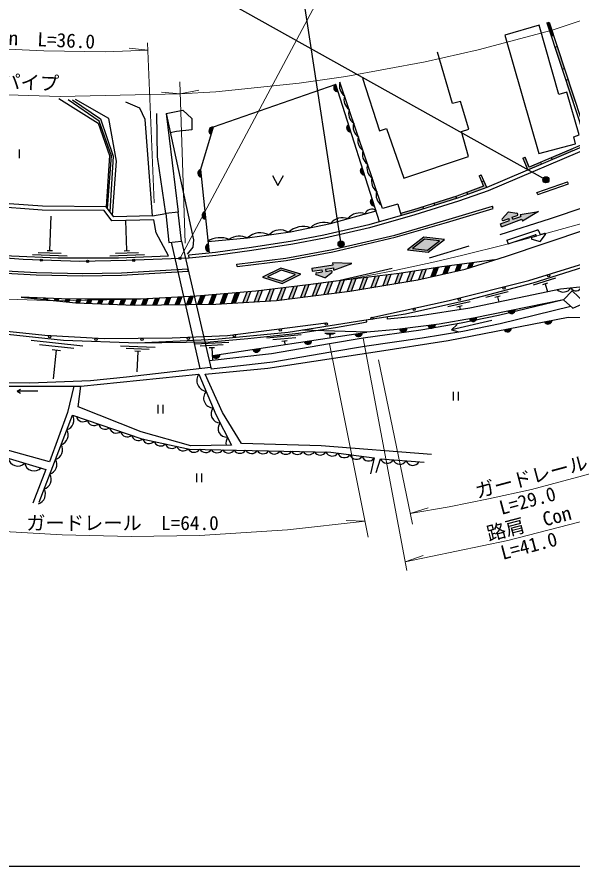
# Model space of a CAD drawing. Units: millimetres at full size, sheet at 1:1000; details may follow other scales. Extents: x 40000 to 680000, y 20000 to 380000.
# Drawn here: x 82758 to 154804, y 205000 to 315178 of the extents above; entities that cross this region are included whole.
import ezdxf
from ezdxf.enums import TextEntityAlignment as Align

# ---------------------------------------------------------------- set-up
doc = ezdxf.new("R2010")
doc.units = ezdxf.units.MM
doc.header["$LTSCALE"] = 1000
doc.linetypes.add('CHAIN', pattern=[18.5, 12, -1.5, 3.5, -1.5])
for name, color, linetype, lineweight in [('M-BGD', 7, 'Continuous', 25), ('M-BMK', 2, 'CHAIN', 13), ('M-STR-HTXT', 7, 'Continuous', 13), ('M-STR-STRC', 7, 'Continuous', 25), ('M-TTL-BAND', 7, 'Continuous', 25)]:
    doc.layers.add(name, color=color, linetype=linetype, lineweight=lineweight)
doc.styles.add('ＭＳ ゴシック', font='')
doc.styles.get('ＭＳ ゴシック').set_extended_font_data('MS Gothic')

msp = doc.modelspace()

# ---------------------------------------------------------------- hatches: boundary and pattern name
at = {"layer": 'M-BGD'}
for points in [[(151831, 314512), (151546, 314418), (151884, 313391), (152174, 313468)], [(152174, 313468), (151884, 313391), (152115, 312689), (152400, 312783)], [(152869, 311358), (152584, 311264), (153521, 308414), (153806, 308508)], [(124434, 305480), (124132, 306424, 0.82183)], [(154275, 307083), (153990, 306989), (154928, 304140), (155213, 304233)], [(107938, 299945), (108221, 300894, 0.82183)], [(126099, 300277), (125797, 301221, 0.82183)], [(154988, 297827), (154870, 298103), (152110, 296927), (152228, 296651)], [(150848, 296063), (150730, 296339), (149245, 295706), (148702, 296981), (148426, 296863), (149086, 295313)], [(106680, 294403), (106579, 295389, 0.82183)], [(127884, 294699), (127582, 295643, 0.82183)], [(143730, 293031), (143346, 293932), (143070, 293815), (143329, 293205), (141133, 292407), (141235, 292125)], [(129171, 290675), (128869, 291619, 0.82183)], [(139824, 291618), (139721, 291900), (136859, 291000), (136949, 290714)], [(107240, 288932), (107139, 289918, 0.82183)], [(135428, 290550), (134215, 290169), (132553, 289696), (132635, 289407), (134301, 289881), (135518, 290264)], [(107669, 284733), (107568, 285719, 0.82183)], [(147461, 277201), (146490, 277002, 0.82183)], [(142451, 276170), (141478, 275986, 0.82183)], [(152212, 275833), (151240, 275642, 0.82183)], [(133415, 274787), (132432, 274664, 0.82183)], [(137068, 275245), (136085, 275122, 0.82183)], [(146953, 274798), (145981, 274606, 0.82183)], [(127604, 274188), (126625, 274039, 0.82183)], [(114343, 272171), (113363, 272022, 0.82183)], [(121019, 273186), (120040, 273037, 0.82183)], [(109130, 271378), (108150, 271229, 0.82183)]]:
    msp.add_hatch(color=256, dxfattribs=at).paths.add_polyline_path(points)
at = {"layer": 'M-STR-STRC'}
for points in [[(151748, 294261, 0.41421), (151195, 294384, 0.41421), (151073, 293832, 1)], [(146608, 289019), (146703, 288761), (145517, 288322), (145655, 287950), (148292, 288925), (148387, 288668), (150471, 289944), (148058, 289556), (148154, 289298), (147141, 288924), (147046, 289182), (147674, 289414, 0.77336), (147645, 289703), (146541, 289874), (145748, 289003, 0.78564), (145911, 288761)], [(133434, 284961), (135572, 286598), (138249, 286310), (136111, 284672), (133434, 284961), (134082, 285142), (135644, 286339), (137600, 286128), (136039, 284932), (134082, 285142)], [(125170, 285915, 0.41421), (124618, 286038, 0.41421), (124495, 285486, 1)], [(122379, 282100), (121644, 281987, 0.78564), (121619, 281696), (122735, 281320), (123617, 282006, 0.77336), (123502, 282272), (122840, 282171), (122798, 282442), (123865, 282606), (123907, 282335), (126204, 283167), (123763, 283271), (123805, 282999), (121026, 282572), (121086, 282179), (122337, 282371)], [(141985, 283295), (141478, 283229), (141222, 282560), (141769, 282730)], [(117180, 280608), (119593, 281802), (117022, 282602), (114609, 281408), (117180, 280608), (117159, 280876), (115280, 281461), (117044, 282333), (118922, 281749), (117159, 280876)], [(134345, 282212), (133834, 282133), (133327, 280807), (133842, 280893)], [(135881, 282448), (135369, 282369), (134873, 281071), (135401, 281193)], [(137416, 282685), (136905, 282606), (136458, 281437), (136986, 281559)], [(138942, 282897), (138435, 282830), (138043, 281803), (138571, 281925)], [(140464, 283096), (139957, 283030), (139628, 282169), (140156, 282291)], [(125222, 281026), (124716, 280964), (124097, 279343), (124603, 279407)], [(126738, 281213), (126233, 281151), (125616, 279536), (125968, 279580), (126125, 279606)], [(128255, 281400), (127749, 281337), (127154, 279778), (127668, 279864)], [(129771, 281586), (129266, 281524), (128697, 280035), (129211, 280121)], [(131288, 281773), (130782, 281711), (130240, 280293), (130755, 280378)], [(132810, 281975), (132351, 281904), (132299, 281898), (131784, 280550), (132298, 280636)], [(116107, 279864), (115602, 279802), (115024, 278288), (115516, 278317)], [(117623, 280049), (117118, 279987), (116503, 278378), (117009, 278443)], [(119139, 280234), (118633, 280172), (118022, 278571), (118528, 278636)], [(120654, 280419), (120149, 280357), (119541, 278764), (120047, 278828)], [(122179, 280626), (121670, 280556), (121060, 278957), (121566, 279021)], [(123705, 280838), (123196, 280768), (122578, 279150), (123085, 279214)], [(85335, 278752), (84861, 278772), (84824, 278675), (85287, 278625)], [(102686, 278776), (102194, 278750), (101845, 277835), (102329, 277841)], [(104160, 278854), (103669, 278828), (103296, 277853), (103780, 277859)], [(105635, 278931), (105144, 278905), (104748, 277871), (105232, 277877)], [(107122, 279040), (106625, 278999), (106200, 277888), (106684, 277894)], [(108613, 279161), (108116, 279120), (107652, 277906), (108136, 277912)], [(110104, 279282), (109607, 279241), (109113, 277948), (109606, 277976)], [(111596, 279402), (111098, 279362), (110591, 278033), (111083, 278061)], [(113087, 279523), (112590, 279483), (112068, 278118), (112561, 278146)], [(114591, 279679), (114086, 279617), (113546, 278203), (114039, 278231)], [(86757, 278693), (86283, 278713), (86212, 278526), (86675, 278477)], [(88180, 278634), (87706, 278653), (87600, 278378), (88063, 278328)], [(89614, 278604), (89135, 278611), (88989, 278229), (89452, 278180)], [(91051, 278584), (90572, 278591), (90377, 278081), (90393, 278079), (90852, 278061)], [(92493, 278576), (92012, 278576), (91801, 278025), (92276, 278007)], [(93938, 278575), (93456, 278575), (93225, 277971), (93700, 277952)], [(95383, 278574), (94901, 278574), (94650, 277916), (95124, 277898)], [(96827, 278573), (96346, 278573), (96074, 277861), (96549, 277843)], [(98272, 278572), (97791, 278572), (97498, 277807), (97973, 277789)], [(99736, 278621), (99244, 278595), (98941, 277800), (99425, 277806)], [(101211, 278698), (100719, 278673), (100393, 277818), (100877, 277824)]]:
    msp.add_hatch(color=256, dxfattribs=at).paths.add_polyline_path(points)
h = msp.add_hatch(color=256, dxfattribs=at)
edge = h.paths.add_edge_path()
edge.add_line((150153, 286841), (150185, 286746))

# ---------------------------------------------------------------- linework, layer by layer
at = {"layer": 'M-BGD'}
for p, q in [((151546, 314418), (151831, 314512)), ((151831, 314512), (157034, 298698)), ((152115, 312689), (152400, 312783)), ((152584, 311264), (152869, 311358)), ((153521, 308414), (153806, 308508)), ((153990, 306989), (154275, 307083)), ((102104, 302665), (103698, 289843)), ((83033, 297977), (83033, 296859)), ((94784, 297216), (94334, 290556)), ((148426, 296863), (148702, 296981)), ((148426, 296863), (149086, 295313)), ((152110, 296927), (152228, 296651)), ((150730, 296339), (150848, 296063)), ((142747, 294572), (143023, 294690)), ((143730, 293031), (143023, 294690)), ((143070, 293815), (143346, 293932)), ((150253, 292423), (154237, 293807)), ((150352, 292140), (154335, 293523)), ((154335, 293523), (154237, 293807)), ((141133, 292407), (141235, 292125)), ((150352, 292140), (150253, 292423)), ((132208, 290908), (132635, 289407)), ((136859, 291000), (136949, 290714)), ((139721, 291900), (139825, 291613)), ((135428, 290550), (135518, 290264)), ((144569, 290326), (144483, 290614)), ((87027, 284872), (87176, 289331)), ((97022, 284866), (96875, 288765)), ((100333, 289357), (102066, 289670)), ((102751, 285946), (106484, 269567)), ((104097, 286089), (107945, 269494)), ((84758, 284347), (89255, 284197)), ((85517, 284622), (88516, 284522)), ((86677, 284884), (87376, 284860)), ((94796, 284182), (99293, 284351)), ((95534, 284510), (98532, 284623)), ((96672, 284853), (97372, 284879)), ((105122, 283880), (105082, 284277)), ((104971, 282195), (104953, 282494)), ((111339, 282808), (111303, 283105)), ((152640, 281279), (149777, 280383)), ((151632, 280649), (150964, 280440)), ((151298, 280545), (151619, 279518)), ((146503, 279521), (143603, 278755)), ((145468, 278937), (144791, 278759)), ((145130, 278848), (145303, 278191)), ((141602, 278226), (138674, 277573)), ((140545, 277683), (139861, 277531)), ((140203, 277607), (140292, 277207)), ((139156, 274599), (140122, 274302)), ((108150, 271229), (128174, 274275)), ((119663, 273921), (115183, 273499)), ((118945, 273552), (115958, 273270)), ((124064, 274092), (122714, 274093)), ((123839, 274002), (122939, 274003)), ((123494, 273912), (123284, 273912)), ((123389, 273912), (123389, 273547)), ((91316, 272467), (84604, 273182)), ((90150, 272139), (85675, 272615)), ((100696, 272299), (96199, 272465)), ((98444, 272883), (107831, 273023)), ((110275, 272954), (105780, 272737)), ((109540, 272618), (106544, 272474)), ((108406, 272263), (107707, 272229)), ((108057, 272246), (108129, 270748)), ((117828, 273145), (117131, 273080)), ((117479, 273113), (117523, 272654)), ((88387, 271874), (87343, 271985)), ((87865, 271930), (87471, 268232)), ((99935, 272027), (96937, 272137)), ((98775, 271770), (98075, 271795)), ((98425, 271782), (98328, 269148)), ((82770, 266619), (83208, 266366)), ((139367, 266526), (139367, 265408)), ((140034, 266526), (140034, 265408)), ((101037, 264839), (101037, 263721)), ((101703, 264839), (101703, 263721)), ((106062, 255923), (106062, 254805)), ((106729, 255923), (106729, 254805))]:
    msp.add_line(p, q, dxfattribs=at)
for points in [[(146093, 312837), (150516, 297445), (155268, 298730), (155038, 299624), (155727, 299877), (154143, 305434), (153107, 305138), (150551, 314102)], [(102464, 285916), (104097, 286089), (103698, 289843), (102066, 289670)], [(153692, 278484), (154897, 277387), (156471, 278086), (154807, 279620)]]:
    msp.add_lwpolyline(points, close=True, dxfattribs=at)
for points in [[(151546, 314418), (156663, 298866), (149245, 295706), (148702, 296981)], [(191878, 313239), (171159, 304226), (143906, 292617)], [(127623, 307238), (129822, 300392), (130738, 300689), (132961, 294252), (141366, 297068), (140450, 300318), (141389, 300639), (140336, 304210), (139305, 303958), (137335, 310630)], [(129832, 288609), (124132, 306424), (108221, 300894), (106579, 295389), (107689, 284544)], [(132208, 290908), (130196, 290340), (124683, 306701)], [(175298, 306517), (170981, 304639), (143730, 293031)], [(88198, 304611), (93306, 301395), (94784, 297216)], [(94513, 290316), (95032, 297156), (93432, 301666), (89394, 304429)], [(89948, 304445), (93584, 301969), (95230, 297114), (94830, 289890)], [(95160, 289448), (95665, 296453), (94666, 302016), (90376, 304477)], [(100333, 289357), (99381, 301864), (98708, 303340), (96903, 304144)], [(102104, 302665), (104295, 303086), (105455, 301994), (105438, 300533), (103455, 300315), (102651, 300140)], [(102066, 289670), (101012, 297021), (100911, 302667)], [(102104, 302665), (105657, 286271), (105606, 285297), (104833, 284390)], [(115907, 294615), (116623, 293320), (117338, 294615)], [(142747, 294572), (143329, 293205), (139843, 291939), (134215, 290169), (132553, 289696)], [(65383, 286401), (75505, 284806), (82030, 284202), (88049, 283924), (95918, 283924), (102425, 284169), (100807, 287163), (100513, 288862), (95080, 288718), (94082, 290057), (86036, 290107), (79196, 290615), (66331, 292333)], [(100333, 289357), (95326, 289225), (94334, 290556), (86056, 290607), (79248, 291112), (66410, 292827)], [(143730, 293031), (139939, 291654), (134301, 289881), (128409, 288205), (122582, 286863), (118514, 286082), (113179, 285252), (108515, 284629), (105082, 284277)], [(143906, 292617), (140065, 291275), (134416, 289498), (128509, 287817), (122665, 286472), (118582, 285688), (113236, 284856), (108562, 284231), (105122, 283880)], [(107534, 286056), (112694, 286514), (118253, 287279), (123473, 288389), (129377, 290031)], [(111303, 283105), (117672, 283889), (123692, 284999), (131790, 286881), (138417, 288801), (144483, 290614)], [(111339, 282808), (117718, 283592), (123753, 284705), (131865, 286590), (138502, 288513), (144569, 290326)], [(63743, 276131), (74604, 274750), (88806, 273237), (98444, 272883), (108463, 273367), (117976, 274264), (127771, 275816), (133203, 276661), (141525, 278516), (149756, 280691), (158682, 283484), (166425, 286128), (167370, 286026), (167955, 285788)], [(105120, 283901), (96950, 283575), (90925, 283464), (83564, 283695), (76738, 284224), (65327, 286046)], [(65048, 284299), (68611, 283648), (74285, 282888), (79700, 282340), (85283, 282007), (91290, 281898), (96335, 281975), (104953, 282494)], [(65000, 284003), (68564, 283352), (74250, 282590), (79676, 282041), (85271, 281707), (91289, 281598), (96347, 281676), (104971, 282195)], [(128806, 276201), (138843, 278367), (149204, 280970), (157452, 283542)], [(176776, 281592), (175102, 279825), (169613, 280627), (156634, 280221), (153301, 279871), (141547, 277402), (134817, 276352), (130873, 275955), (130873, 276299)], [(153692, 278484), (145254, 276434), (140429, 275428), (135175, 274551), (127692, 273492), (123314, 272763), (115799, 271473), (107699, 270556)], [(153692, 278484), (142017, 276080), (137556, 275306), (132116, 274624), (128174, 274275), (119766, 274548)], [(154658, 277605), (145492, 275378), (140628, 274364), (135340, 273482), (127856, 272422), (123494, 271696), (115952, 270401), (107945, 269494)], [(63801, 276494), (76526, 274924), (86387, 273899), (94076, 273443), (102905, 273538), (110066, 273860), (122877, 275469)], [(136579, 258404), (122226, 259543), (111886, 259849), (109430, 263845), (107187, 268840), (115334, 269605), (129263, 271733), (138732, 273180), (154306, 276245), (160373, 276167)], [(107831, 273023), (112728, 273452), (119316, 274153), (124122, 274899), (127513, 275481), (128191, 275613), (128134, 275872)], [(144411, 275802), (139156, 274599), (139897, 275287)], [(64319, 262152), (68438, 262436), (69411, 268322), (77905, 267742), (84441, 267687), (92291, 268023), (96981, 268494), (107891, 269726)], [(64437, 261509), (68854, 261722), (69892, 267905), (70366, 267844), (79174, 267270), (90137, 267270), (91056, 267270), (106379, 268838), (108582, 263613), (110602, 259633), (105310, 259529), (98883, 261328), (90680, 264591), (91056, 267270)], [(90137, 267270), (89336, 263874), (86980, 257453), (69923, 262158), (70366, 267844)], [(85465, 266619), (82770, 266619), (83208, 266872)], [(85640, 252232), (89976, 263524), (98964, 260444), (105152, 259105), (123503, 258716), (129128, 257958), (128662, 255915)], [(68854, 261722), (86525, 256471), (84834, 252074)], [(129400, 256070), (129938, 257860), (135608, 257406)]]:
    msp.add_lwpolyline(points, dxfattribs=at)
for centre in [(85918, 283621), (91915, 283482), (97914, 283613), (103909, 283853), (151768, 281613), (145989, 280007), (140170, 278545), (134315, 277236), (122895, 275320), (128838, 276054), (116942, 274572), (87016, 273712), (93006, 273356), (99003, 273346), (105001, 273482), (110989, 273824)]:
    msp.add_circle(centre, 150, dxfattribs=at)
for centre, radius, start, end in [((124377, 305982), 505, 118.91252, 276.57072), ((126167, 306216), 1561, 161.90225, 235.34233), ((126763, 304448), 1561, 161.90225, 235.34233), ((127359, 302679), 1561, 161.90225, 235.34233), ((108173, 300392), 505, 84.56451, 242.2227), ((126041, 300779), 505, 118.91252, 276.57072), ((127955, 300910), 1561, 161.90225, 235.34233), ((128551, 299141), 1561, 161.90225, 235.34233), ((129147, 297372), 1561, 161.90225, 235.34233), ((106727, 294906), 505, 107.0119, 264.67009), ((127826, 295200), 505, 118.91252, 276.57072), ((129743, 295603), 1561, 161.90225, 235.34233), ((130339, 293834), 1561, 161.90225, 235.34233), ((130935, 292065), 1561, 161.90225, 235.34233), ((129113, 291177), 505, 118.91252, 276.57072), ((107287, 289435), 505, 107.0119, 264.67009), ((128797, 289350), 894, 49.53919, 161.54725), ((125022, 287123), 2001, 70.34335, 140.74309), ((127268, 287717), 2034, 70.44356, 140.64288), ((119929, 285078), 2910, 71.28984, 131.93741), ((122631, 285930), 2598, 71.10168, 132.89144), ((109136, 283632), 2906, 66.67812, 123.45218), ((111681, 284249), 2481, 65.91469, 124.21561), ((114347, 284792), 2387, 61.84008, 133.84474), ((116936, 285563), 1980, 58.0425, 137.64233), ((107716, 285236), 505, 107.0119, 264.67009), ((153663, 280664), 1181, 228.26705, 326.55386), ((155301, 280374), 746, 208.99181, 342.97928), ((146956, 277197), 505, 202.75506, 0.41325), ((141946, 276174), 505, 201.82356, 359.48175), ((151707, 275833), 505, 202.3058, 359.96399), ((132911, 274823), 505, 198.31154, 355.96973), ((136565, 275280), 505, 198.31154, 355.96973), ((146448, 274798), 505, 202.3058, 359.96399), ((127100, 274210), 505, 199.8205, 357.47869), ((113838, 272193), 505, 199.8205, 357.47869), ((120515, 273208), 505, 199.8205, 357.47869), ((108625, 271400), 505, 199.8205, 357.47869), ((107538, 268005), 1428, 144.31464, 261.42452), ((108266, 265721), 1283, 137.16113, 268.57804), ((109123, 263682), 1168, 139.57939, 270.82903), ((88797, 262873), 1346, 289.08739, 28.90941), ((91329, 263540), 884, 191.99371, 310.17251), ((92764, 263049), 884, 191.99371, 310.17251), ((94199, 262557), 884, 191.99371, 310.17251), ((109971, 261777), 1124, 138.99647, 275.63761), ((88059, 260950), 1346, 289.08739, 28.90941), ((95634, 262065), 884, 191.99371, 310.17251), ((97069, 261573), 884, 191.99371, 310.17251), ((98500, 261096), 884, 192.76228, 310.17251), ((99906, 260710), 884, 199.08777, 316.498), ((101382, 260390), 884, 199.08777, 316.498), ((111619, 259864), 1730, 152.66653, 188.12911), ((87321, 259028), 1346, 289.08739, 28.90941), ((102859, 260071), 884, 199.08777, 316.498), ((104335, 259751), 884, 199.08777, 316.498), ((105751, 259569), 884, 208.78261, 326.19284), ((107240, 259537), 884, 211.37866, 326.19284), ((108729, 259505), 884, 211.37866, 326.19284), ((110219, 259474), 884, 211.37866, 326.19284), ((111708, 259442), 884, 211.37866, 326.19284), ((113197, 259411), 884, 211.37866, 326.19284), ((82857, 258155), 1248, 190.58702, 316.31288), ((114686, 259379), 884, 211.37866, 326.19284), ((116175, 259348), 884, 211.37866, 326.19284), ((117664, 259316), 884, 211.37866, 326.19284), ((119153, 259285), 884, 211.37866, 326.19284), ((120642, 259253), 884, 211.37866, 326.19284), ((122132, 259221), 884, 211.37866, 326.19284), ((123675, 259086), 884, 203.76166, 326.19284), ((125248, 258874), 884, 198.45225, 326.19284), ((126821, 258662), 884, 198.45225, 326.19284), ((128394, 258450), 884, 198.45225, 326.19284), ((130801, 258181), 921, 200.40084, 330.45127), ((84986, 257523), 1248, 190.58702, 316.31288), ((86583, 257105), 1346, 289.08739, 28.90941), ((132466, 258048), 921, 200.40084, 330.45127), ((134130, 257914), 921, 200.40084, 330.45127), ((85844, 255182), 1346, 289.08739, 28.90941), ((85106, 253259), 1346, 289.08739, 28.90941)]:
    msp.add_arc(centre, radius, start, end, dxfattribs=at)
at = {"layer": 'M-BMK'}
msp.add_lwpolyline([(256005, 324541), (242740, 318989), (233106, 315528), (214210, 308851), (192930, 301228), (172810, 294132), (163710, 290901), (162031, 290353), (155779, 288307), (146213, 285637), (140647, 284260), (136977, 283387), (131784, 282261), (125507, 281088), (120881, 280447), (113777, 279579), (106059, 278954), (98794, 278571), (87850, 278338), (78037, 278654), (74403, 278900), (69870, 279373), (65810, 279957), (64389, 280173)], dxfattribs=at)
at = {"layer": 'M-STR-HTXT'}
for p, q in [((99721, 311822), (100575, 291046)), ((99760, 310871), (97317, 311112)), ((103899, 306743), (104590, 285845)), ((103950, 305209), (101503, 305411)), ((103950, 305209), (106358, 305689)), ((127692, 273492), (133373, 243359)), ((123314, 272763), (128363, 247668)), ((129693, 270694), (134079, 249356)), ((133789, 250765), (136132, 251499)), ((127943, 249755), (125489, 249823)), ((133164, 244470), (135474, 245299))]:
    msp.add_line(p, q, dxfattribs=at)
for points in [[(244715, 346404), (230913, 341419), (208692, 333416), (185195, 324941), (164734, 317671), (152205, 313476), (142622, 310916), (135750, 309365), (125454, 307474), (119389, 306593), (108564, 305474), (103950, 305209)], [(103967, 283971), (123521, 320630), (152050, 321404)], [(69450, 311864), (76844, 311215), (86229, 310802), (94258, 310645), (99760, 310871)], [(68523, 306057), (78754, 305164), (88362, 304848), (103950, 305209)], [(164667, 258025), (156153, 255627), (149534, 253857), (143954, 252645), (138874, 251606), (133789, 250765)], [(176866, 257066), (171565, 254430), (163790, 251865), (155670, 249639), (146469, 247238), (133164, 244470)], [(59581, 251111), (69288, 249688), (78844, 248561), (88605, 247961), (97585, 247760), (106437, 247892), (117876, 248624), (127943, 249755)]]:
    msp.add_lwpolyline(points, dxfattribs=at)
at = {"layer": 'M-STR-STRC'}
for p, q in [((124833, 285701), (118348, 328067)), ((151410, 294047), (103307, 320896)), ((146541, 289874), (145748, 289003)), ((146541, 289874), (147645, 289703)), ((148058, 289556), (150471, 289944)), ((150471, 289944), (148387, 288668)), ((145517, 288322), (146703, 288761)), ((145655, 287950), (148292, 288925)), ((145911, 288761), (146608, 289019)), ((146703, 288761), (146608, 289019)), ((147046, 289182), (147674, 289414)), ((147141, 288924), (147046, 289182)), ((147141, 288924), (148154, 289298)), ((148058, 289556), (148154, 289298)), ((148292, 288925), (148387, 288668)), ((145655, 287950), (145517, 288322)), ((146349, 286230), (150252, 287504)), ((146504, 285754), (150027, 286905)), ((150185, 286746), (149595, 286553)), ((150153, 286841), (150185, 286746)), ((150505, 287376), (150660, 286901)), ((151249, 287093), (150660, 286901)), ((150671, 286063), (151359, 286936)), ((141397, 285418), (136273, 283885)), ((146349, 286230), (146504, 285754)), ((149600, 286362), (150671, 286063)), ((126204, 283167), (123763, 283271)), ((123805, 282999), (123763, 283271)), ((123907, 282335), (126204, 283167)), ((141478, 283229), (141222, 282560)), ((141985, 283295), (141769, 282730)), ((121026, 282572), (123805, 282999)), ((121026, 282572), (121086, 282179)), ((121086, 282179), (122337, 282371)), ((121644, 281987), (122379, 282100)), ((122337, 282371), (122379, 282100)), ((122798, 282442), (123865, 282606)), ((122798, 282442), (122840, 282171)), ((122840, 282171), (123502, 282272)), ((123907, 282335), (123865, 282606)), ((131444, 282533), (124700, 280962)), ((133834, 282133), (133327, 280807)), ((134345, 282212), (133842, 280893)), ((135369, 282369), (134873, 281071)), ((135881, 282448), (135401, 281193)), ((136905, 282606), (136458, 281437)), ((137416, 282685), (136986, 281559)), ((138435, 282830), (138043, 281803)), ((138942, 282897), (138571, 281925)), ((139957, 283030), (139628, 282169)), ((140464, 283096), (140156, 282291)), ((122735, 281320), (121619, 281696)), ((122735, 281320), (123617, 282006)), ((124716, 280964), (124097, 279343)), ((125222, 281026), (124603, 279407)), ((126233, 281151), (125616, 279536)), ((126738, 281213), (126125, 279606)), ((127749, 281337), (127154, 279778)), ((128255, 281400), (127668, 279864)), ((129266, 281524), (128697, 280035)), ((129771, 281586), (129211, 280121)), ((130782, 281711), (130240, 280293)), ((131288, 281773), (130755, 280378)), ((132299, 281898), (131784, 280550)), ((132810, 281975), (132298, 280636)), ((116107, 279864), (115516, 278317)), ((117118, 279987), (116503, 278378)), ((117623, 280049), (117009, 278443)), ((118633, 280172), (118022, 278571)), ((119139, 280234), (118528, 278636)), ((120149, 280357), (119541, 278764)), ((120654, 280419), (120047, 278828)), ((121670, 280556), (121060, 278957)), ((122179, 280626), (121566, 279021)), ((123196, 280768), (122578, 279150)), ((123705, 280838), (123085, 279214)), ((84861, 278772), (84824, 278675)), ((85335, 278752), (85287, 278625)), ((102686, 278776), (102329, 277841)), ((103669, 278828), (103296, 277853)), ((104160, 278854), (103780, 277859)), ((105144, 278905), (104748, 277871)), ((105635, 278931), (105232, 277877)), ((106625, 278999), (106200, 277888)), ((107122, 279040), (106684, 277894)), ((108116, 279120), (107652, 277906)), ((108613, 279161), (108136, 277912)), ((109607, 279241), (109113, 277948)), ((110104, 279282), (109606, 277976)), ((111098, 279362), (110591, 278033)), ((111596, 279402), (111083, 278061)), ((112590, 279483), (112068, 278118)), ((113087, 279523), (112561, 278146)), ((114086, 279617), (113546, 278203)), ((114591, 279679), (114039, 278231)), ((115602, 279802), (115024, 278288)), ((86283, 278713), (86212, 278526)), ((86757, 278693), (86675, 278477)), ((87706, 278653), (87600, 278378)), ((88180, 278634), (88063, 278328)), ((89135, 278611), (88989, 278229)), ((89614, 278604), (89452, 278180)), ((90572, 278591), (90377, 278081)), ((91051, 278584), (90852, 278061)), ((92012, 278576), (91801, 278025)), ((92493, 278576), (92276, 278007)), ((93456, 278575), (93225, 277971)), ((93938, 278575), (93700, 277952)), ((94901, 278574), (94650, 277916)), ((95383, 278574), (95124, 277898)), ((96346, 278573), (96074, 277861)), ((96827, 278573), (96549, 277843)), ((97791, 278572), (97498, 277807)), ((98272, 278572), (97973, 277789)), ((99244, 278595), (98941, 277800)), ((99736, 278621), (99425, 277806)), ((100719, 278673), (100393, 277818)), ((101211, 278698), (100877, 277824)), ((102194, 278750), (101845, 277835))]:
    msp.add_line(p, q, dxfattribs=at)
for points in [[(174511, 296768), (160822, 291968), (151971, 288973), (145444, 286887)], [(83310, 278837), (90393, 278079), (97980, 277788), (108584, 277917), (116431, 278369), (125968, 279580), (134781, 281050), (140933, 282470), (146159, 284098), (177949, 294799)], [(144742, 283657), (137925, 282764), (132351, 281904), (123793, 280850), (120881, 280447), (113777, 279579), (106059, 278954), (98794, 278571), (91583, 278577), (88520, 278619), (83310, 278837)]]:
    msp.add_lwpolyline(points, dxfattribs=at)
for points in [[(135572, 286598), (133434, 284961), (136111, 284672), (138249, 286310)], [(135644, 286339), (134082, 285142), (136039, 284932), (137600, 286128)], [(117022, 282602), (114609, 281408), (117180, 280608), (119593, 281802)], [(117044, 282333), (115280, 281461), (117159, 280876), (118922, 281749)]]:
    msp.add_lwpolyline(points, close=True, dxfattribs=at)
for centre in [(151410, 294047), (124833, 285701)]:
    msp.add_circle(centre, 400, dxfattribs=at)
for centre, radius, start, end in [((145859, 288902), 150, 137.69496, 290.31361), ((147622, 289555), 150, 290.31361, 81.18179), ((149626, 286458), 100, 108.08521, 254.39514), ((150058, 286810), 100, 18.08521, 108.08521), ((150314, 287314), 200, 18.14956, 108.08521), ((151280, 286998), 100, 321.77527, 108.08521), ((123525, 282124), 150, 307.87355, 98.74172), ((121667, 281838), 150, 98.74172, 251.36037)]:
    msp.add_arc(centre, radius, start, end, dxfattribs=at)
at = {"layer": 'M-TTL-BAND'}
msp.add_line((40000, 205000), (579000, 205000), dxfattribs=at)

# ---------------------------------------------------------------- texts
at = {"layer": 'M-STR-HTXT', "style": 'ＭＳ ゴシック'}
for s, rotation, p in [('路肩\u3000Con\u3000L=36.0', 357.479, (71621, 311445)), ('ガードパイプ', 357.924, (73171, 305623)), ('ガードレール', 14.973, (142663, 252176)), ('L=29.0', 14.973, (145786, 250030)), ('路肩\u3000Con', 14.628, (144132, 246628)), ('L=41.0', 14.628, (145957, 244194))]:
    msp.add_text(s, height=1833, rotation=rotation, dxfattribs=at).set_placement(p, align=Align.BOTTOM_LEFT)
msp.add_text('ガードレール\u3000L=64.0', height=1833, dxfattribs=at).set_placement((83963, 248051), align=Align.BOTTOM_LEFT)

doc.saveas('drawing.dxf')
